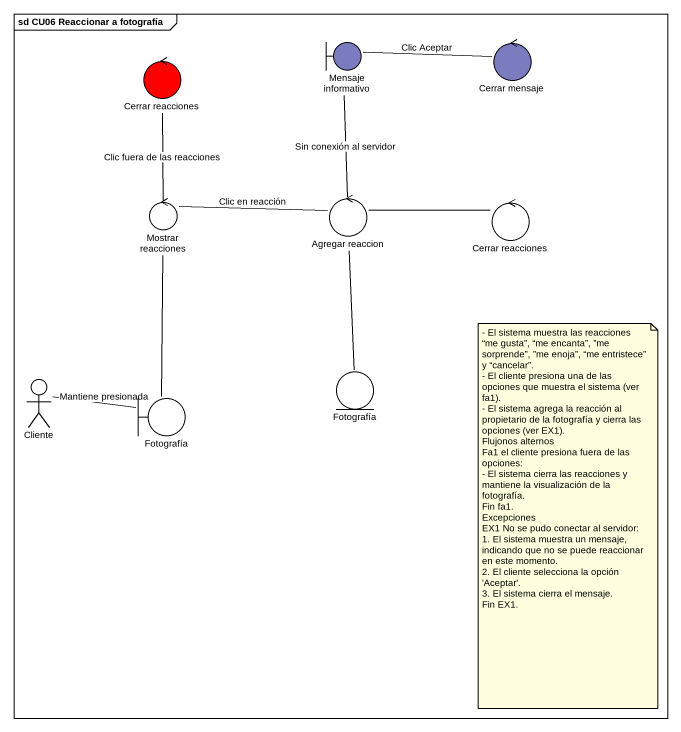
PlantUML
@startuml
mainframe sd CU06 Reaccionar a fotografía
control "Cerrar reacciones" as Cerrar_reacciones #FF0000
boundary "Mensaje informativo" as Mensaje_informativo #7B7BC0
control "Cerrar mensaje" as Cerrar_mensaje #7B7BC0
control "Mostrar reacciones" as Mostrar_reacciones
control "Agregar reaccion" as Agregar_reaccion
control "Cerrar reacciones" as Cerrar_reacciones_2
entity Fotografía
actor Cliente
boundary "Fotografía" as Fotografía_2
Cerrar_reacciones -- Mostrar_reacciones : Clic fuera de las reacciones
Mensaje_informativo -- Agregar_reaccion : Sin conexión al servidor
Cerrar_mensaje -left- Mensaje_informativo : Clic Aceptar
Mostrar_reacciones -right- Agregar_reaccion : Clic en reacción
Agregar_reaccion -right- Cerrar_reacciones_2
Agregar_reaccion -- Fotografía
Cliente -right- Fotografía_2 : Mantiene presionada
Fotografía_2 -up- Mostrar_reacciones
note as N1
  - El sistema muestra las reacciones “me gusta”, “me encanta”, ”me sorprende”, ”me enoja”, “me entristece” y “cancelar”.
  - El cliente presiona una de las opciones que muestra el sistema (ver fa1).
  - El sistema agrega la reacción al propietario de la fotografía y cierra las opciones (ver EX1).
  Flujonos alternos
  Fa1 el cliente presiona fuera de las opciones:
  - El sistema cierra las reacciones y mantiene la visualización de la fotografía.
  Fin fa1.
  Excepciones
  EX1 No se pudo conectar al servidor:
  1. El sistema muestra un mensaje, indicando que no se puede reaccionar en este momento.
  2. El cliente selecciona la opción 'Aceptar'.
  3. El sistema cierra el mensaje.
  Fin EX1.
end note
@enduml
